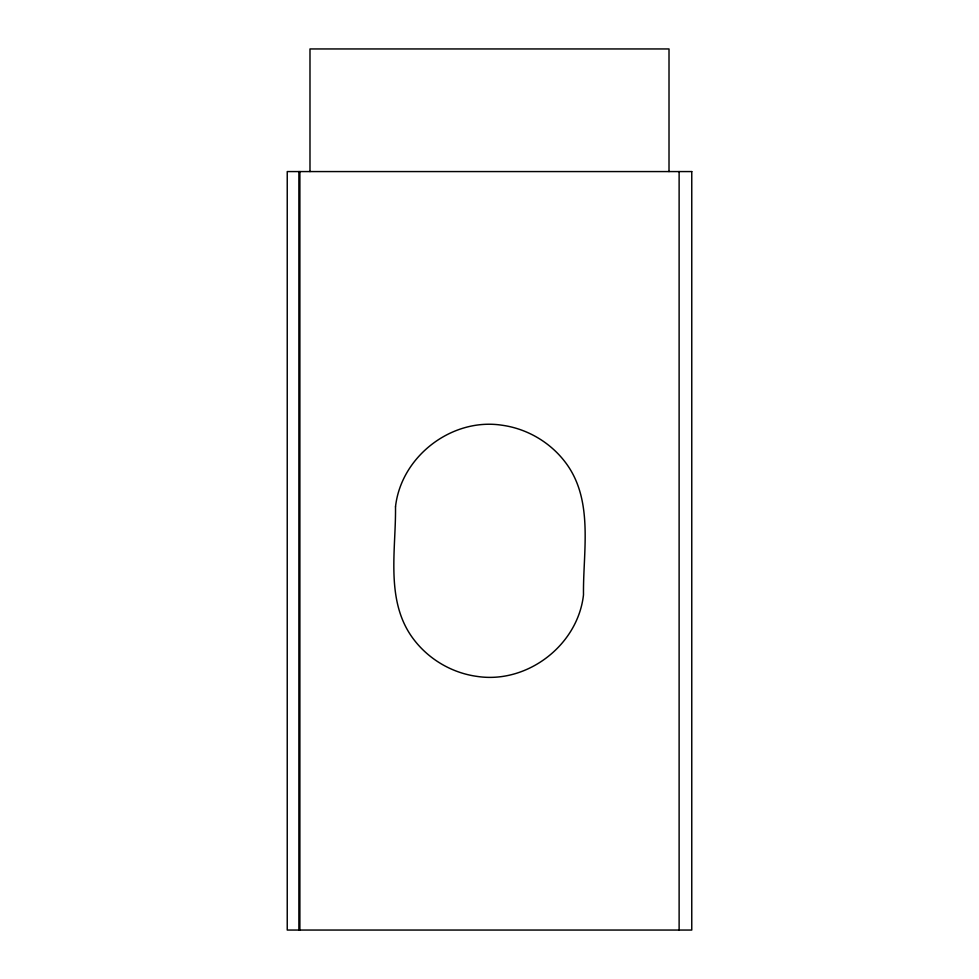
<?xml version="1.0" encoding="UTF-8"?>
<svg xmlns="http://www.w3.org/2000/svg" width="979" height="979" viewBox="0 0 979 979"><rect width="100%" height="100%" fill="white"/><g stroke="black" fill="none" stroke-linecap="round" stroke-linejoin="round"><path stroke-width="1.47" d="M679.12 171.57L679.12 930.05M669.012 171.57L669.012 48.95L309.988 48.95L309.988 171.57M299.88 171.57L299.88 930.05M298.889 171.57L298.889 930.05M395.504 506.828C396.079 550.944 384.747 602.293 414.288 640.131C429.5 659.809 452.469 673.075 477.128 676.416C527.228 684.088 577.94 645.173 583.496 594.791C582.921 550.675 594.253 499.327 564.724 461.488C549.5 441.81 526.531 428.545 501.872 425.204C451.772 417.531 401.06 456.447 395.504 506.828M691.761 171.57L287.239 171.57L287.239 930.05L691.761 930.05L691.761 171.57"/></g></svg>
